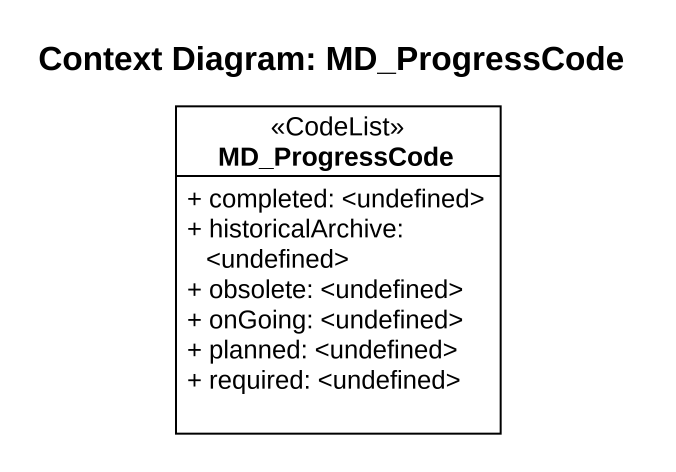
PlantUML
@startuml
title Context Diagram: MD_ProgressCode
hide circle
hide empty members
skinparam classAttributeIconSize 0
class MD_ProgressCode <<CodeList>> {
  + completed: <undefined>
  + historicalArchive: <undefined>
  + obsolete: <undefined>
  + onGoing: <undefined>
  + planned: <undefined>
  + required: <undefined>
}
@enduml
